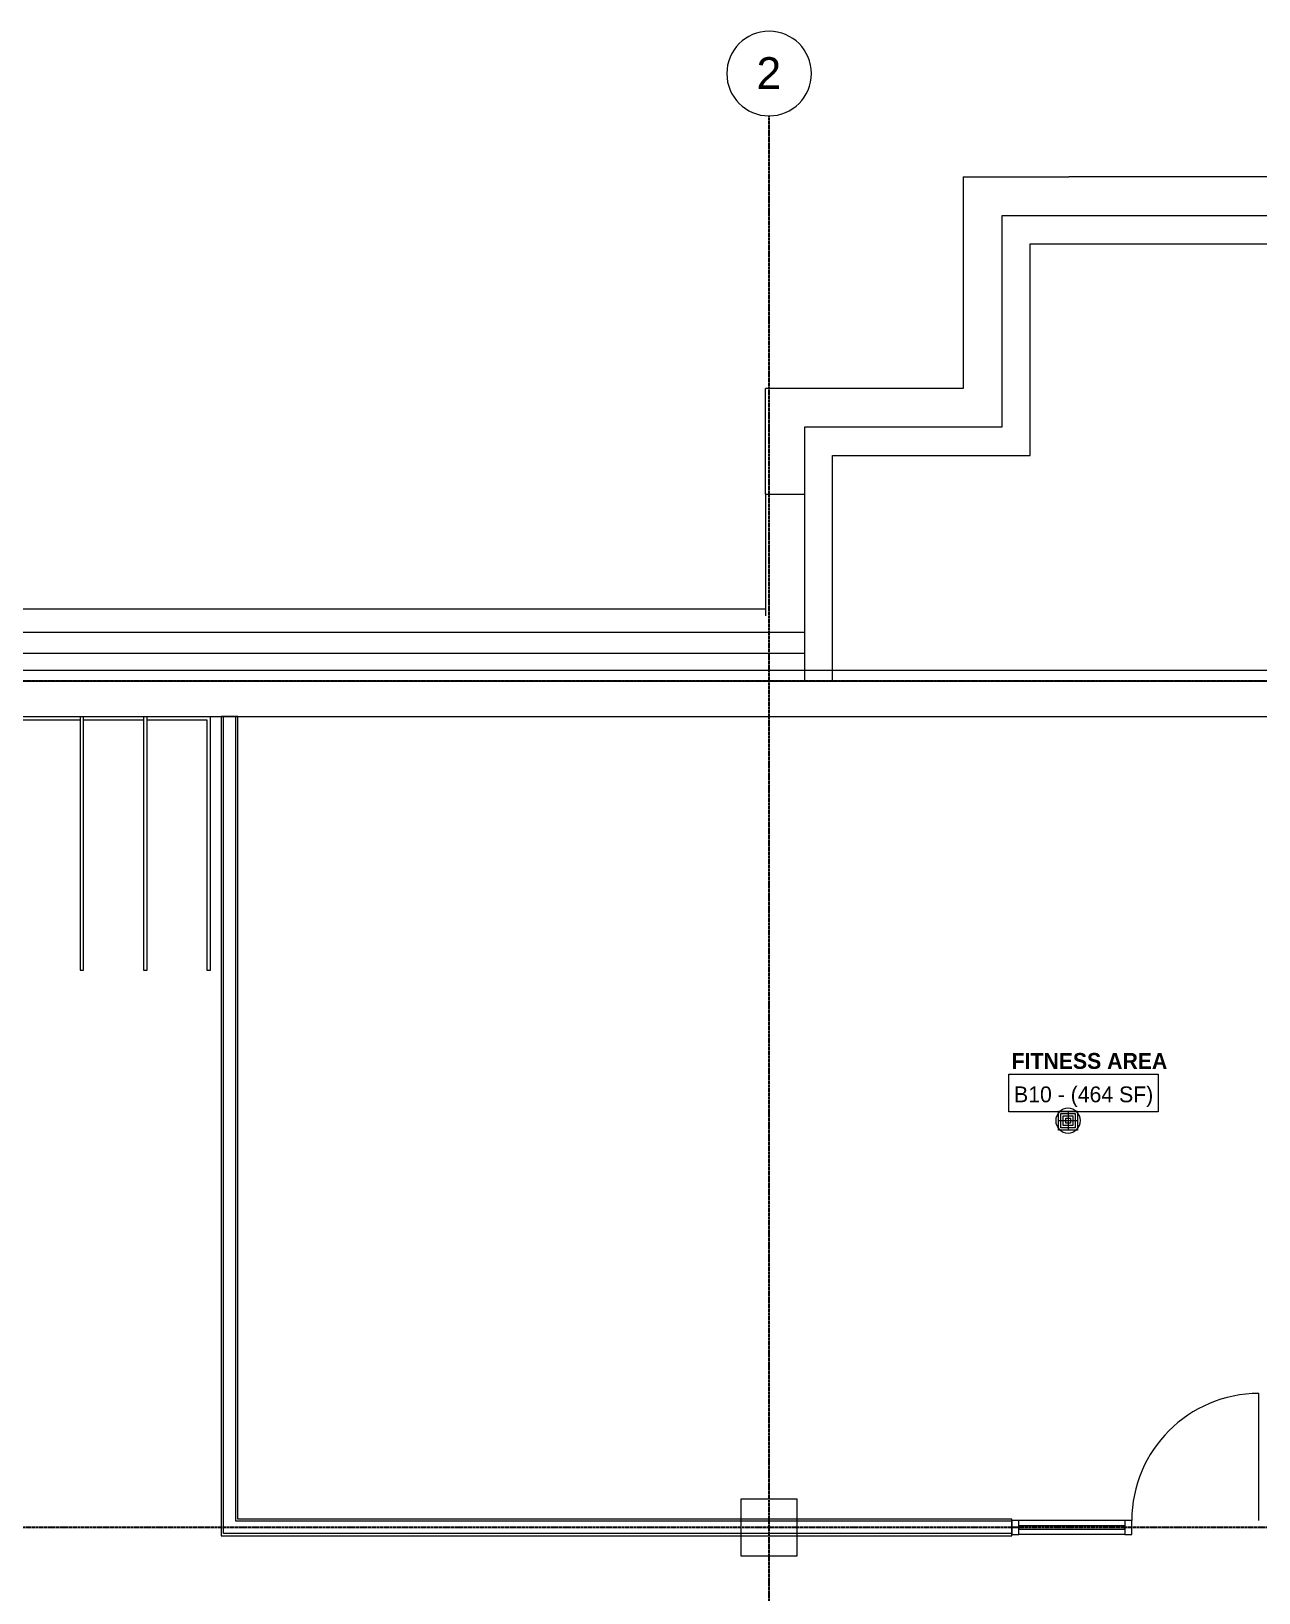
# Model space of a CAD drawing. Header units: inches. Extents: x -4101 to -1777, y 9773 to 12272.
# Drawn here: x -3363.5 to -3015.5, y 11828.7 to 12271.5 of the extents above; entities that cross this region are included whole.
import ezdxf

# ---------------------------------------------------------------- set-up
doc = ezdxf.new("R2010")
doc.units = ezdxf.units.IN
doc.header["$MEASUREMENT"] = 0
doc.linetypes.add('Grid Line 1_2_', pattern=[0.875, 0.5, -0.125, 0.125, -0.125])
for name, color, linetype, lineweight in [('0-1', 7, 'Continuous', 5), ('0-2', 8, 'Continuous', 9), ('0-4', 165, 'Continuous', 5), ('A-AREA-IDEN', 2, 'Continuous', 9), ('A-DOOR-2', 7, 'Continuous', 9), ('A-GENM-1', 7, 'Continuous', 9), ('A-GLAZ-CURT-1', 7, 'Continuous', 9), ('A-GLAZ-CWMG-1', 7, 'Continuous', 9), ('A-WALL-1', 250, 'Continuous', 18), ('A-WALL-2', 7, 'Continuous', 9), ('I-WALL-1', 7, 'Continuous', 9), ('P-SANR-FIXT', 6, 'Continuous', 9), ('S-COLS-1', 7, 'Continuous', 9), ('S-FNDN-1', 7, 'Continuous', 9), ('S-FNDN-2', 32, 'Continuous', 9), ('S-GRID-1', 1, 'Grid Line 1_2_', 30), ('S-GRID-IDEN', 1, 'Continuous', 9), ('S-GRID-IDEN-1', 147, 'Continuous', 9)]:
    doc.layers.add(name, color=color, linetype=linetype, lineweight=lineweight)
doc.styles.add('Arial_1', font='arial.ttf', dxfattribs={"height": 9})
doc.styles.add('Century Gothic', font='ufonts.com_century-gothic.ttf', dxfattribs={"height": 4.5})
doc.styles.add('Century Gothic_B', font='GOTHICB.TTF', dxfattribs={"height": 4.5})

# ---------------------------------------------------------------- blocks, each defined once
blk = doc.blocks.new('Parking_Stall_Multiple - BIKE-2409273-BACKGROUND - BASEMENT')
at = {"layer": 'A-GENM-1'}
for p, q in [((72, 343), (0, 343)), ((1, 325), (1, 342)), ((1, 342), (72, 342)), ((72, 342), (72, 343)), ((72, 325), (0, 325)), ((0, 324), (72, 324)), ((72, 325), (1, 325)), ((1, 307), (1, 324)), ((1, 324), (72, 324)), ((72, 324), (72, 325)), ((72, 324), (72, 325)), ((72, 307), (0, 307)), ((0, 306), (72, 306)), ((72, 307), (1, 307)), ((1, 289), (1, 306)), ((1, 306), (72, 306)), ((72, 306), (72, 307)), ((72, 306), (72, 307)), ((72, 289), (0, 289)), ((0, 288), (72, 288)), ((72, 289), (1, 289)), ((1, 271), (1, 288)), ((1, 288), (72, 288)), ((72, 288), (72, 289)), ((72, 288), (72, 289)), ((72, 271), (0, 271)), ((72, 271), (1, 271)), ((72, 270), (72, 271)), ((72, 270), (72, 271)), ((0, 270), (72, 270)), ((1, 253), (1, 270)), ((1, 270), (72, 270)), ((72, 253), (0, 253)), ((72, 253), (1, 253)), ((72, 252), (72, 253)), ((72, 252), (72, 253)), ((0, 252), (72, 252)), ((1, 235), (1, 252)), ((1, 252), (72, 252)), ((72, 235), (0, 235)), ((72, 235), (1, 235)), ((72, 234), (72, 235)), ((72, 234), (72, 235)), ((0, 234), (72, 234)), ((1, 217), (1, 234)), ((1, 234), (72, 234)), ((72, 217), (0, 217)), ((72, 217), (1, 217)), ((72, 216), (72, 217)), ((72, 216), (72, 217)), ((0, 216), (72, 216)), ((1, 199), (1, 216)), ((1, 216), (72, 216)), ((72, 199), (0, 199)), ((0, 198), (72, 198)), ((72, 199), (1, 199)), ((1, 181), (1, 198)), ((1, 198), (72, 198)), ((72, 198), (72, 199)), ((72, 198), (72, 199)), ((72, 181), (0, 181)), ((0, 180), (72, 180)), ((72, 181), (1, 181)), ((1, 163), (1, 180)), ((1, 180), (72, 180)), ((72, 180), (72, 181)), ((72, 180), (72, 181)), ((72, 163), (0, 163)), ((0, 162), (72, 162)), ((72, 163), (1, 163)), ((1, 145), (1, 162)), ((1, 162), (72, 162)), ((72, 162), (72, 163)), ((72, 162), (72, 163)), ((72, 145), (0, 145)), ((0, 144), (72, 144)), ((72, 145), (1, 145)), ((1, 127), (1, 144)), ((1, 144), (72, 144)), ((72, 144), (72, 145)), ((72, 144), (72, 145)), ((72, 127), (0, 127)), ((0, 126), (72, 126)), ((72, 127), (1, 127)), ((1, 109), (1, 126)), ((1, 126), (72, 126)), ((72, 126), (72, 127)), ((72, 126), (72, 127)), ((72, 109), (0, 109)), ((0, 108), (72, 108)), ((72, 109), (1, 109)), ((1, 91), (1, 108)), ((1, 108), (72, 108)), ((72, 108), (72, 109)), ((72, 108), (72, 109)), ((72, 91), (0, 91)), ((0, 90), (72, 90)), ((72, 91), (1, 91)), ((1, 73), (1, 90)), ((1, 90), (72, 90)), ((72, 90), (72, 91)), ((72, 90), (72, 91)), ((72, 73), (0, 73)), ((0, 72), (72, 72)), ((72, 73), (1, 73)), ((1, 55), (1, 72)), ((1, 72), (72, 72)), ((72, 72), (72, 73)), ((72, 72), (72, 73)), ((72, 55), (0, 55)), ((0, 54), (72, 54)), ((72, 55), (1, 55)), ((1, 37), (1, 54)), ((1, 54), (72, 54)), ((72, 54), (72, 55)), ((72, 54), (72, 55)), ((72, 37), (0, 37)), ((0, 36), (72, 36)), ((72, 37), (1, 37)), ((1, 19), (1, 36)), ((1, 36), (72, 36)), ((72, 36), (72, 37)), ((72, 36), (72, 37)), ((72, 19), (0, 19)), ((0, 18), (72, 18)), ((72, 19), (1, 19)), ((1, 1), (1, 18)), ((1, 18), (72, 18)), ((72, 18), (72, 19)), ((72, 18), (72, 19)), ((72, 1), (1, 1)), ((72, 0), (72, 1)), ((0, 0), (72, 0))]:
    blk.add_line(p, q, dxfattribs=at)
blk = doc.blocks.new('System Panel - SINGLE PANE - SAFETY GLAZING-2402717-BACKGROUND - BASEMENT')
at = {"layer": 'A-GLAZ-CURT-1'}
for p, q in [((15, 0.5), (-15, 0.5)), ((-15, 0.5), (-15, -0.5)), ((15, -0.5), (15, 0.5)), ((-15, -0.5), (15, -0.5))]:
    blk.add_line(p, q, dxfattribs=at)
blk = doc.blocks.new('Rectangular Mullion - 2_ x 4_ - INTERIOR-2402714-BACKGROUND - BASEMENT')
at = {"layer": 'A-GLAZ-CWMG-1'}
for p, q in [((-3053.48, 11849.19), (-3083.48, 11849.19)), ((-3053.48, 11845.19), (-3083.48, 11845.19))]:
    blk.add_line(p, q, dxfattribs=at)
blk = doc.blocks.new('STOREFRONT DOOR - WOOD STILE W_ GLASS INSET-2189325-BACKGROUND - BASEMENT')
at = {"layer": 'A-DOOR-2'}
blk.add_line((-18, -2), (-18, -38), dxfattribs=at)
blk.add_arc((-18, -2), 36, 270, 360, dxfattribs=at)
blk = doc.blocks.new('Rectangular Mullion - 2_ x 4_ - INTERIOR-2183540-BACKGROUND - BASEMENT')
at = {"layer": 'A-GLAZ-CWMG-1'}
for p, q in [((-1, 2), (1, 2)), ((-1, -2), (-1, 2)), ((1, 2), (1, -2)), ((1, -2), (-1, -2))]:
    blk.add_line(p, q, dxfattribs=at)
blk = doc.blocks.new('Rectangular Mullion - 2_ x 4_ - INTERIOR-2402390-BACKGROUND - BASEMENT')
at = {"layer": 'A-GLAZ-CWMG-1'}
for p, q in [((0, 2), (-2, 2)), ((-2, 2), (-2, -2)), ((0, -2), (0, 2)), ((-2, -2), (0, -2))]:
    blk.add_line(p, q, dxfattribs=at)
blk = doc.blocks.new('CTR - 1st Phase - Common Walls_rvt-1-BACKGROUND - BASEMENT')
at = {"layer": 'A-WALL-1'}
for p, q in [((-3309.07, 11849.56), (-3309.07, 12077.19)), ((-3305.57, 11849.56), (-3305.57, 12077.19)), ((-3309.07, 11848.94), (-3309.07, 11849.56)), ((-3309.07, 11845.44), (-3309.07, 11848.94)), ((-3305.57, 11848.94), (-3305.57, 11849.56)), ((-3085.48, 11848.94), (-3305.57, 11848.94)), ((-3085.48, 11845.44), (-3309.07, 11845.44))]:
    blk.add_line(p, q, dxfattribs=at)
at = {"layer": 'I-WALL-1'}
for p, q in [((-3309.7, 12077.19), (-3309.7, 11849.56)), ((-3304.95, 12077.19), (-3309.7, 12077.19)), ((-3304.95, 11849.56), (-3304.95, 12077.19)), ((-3309.7, 11849.56), (-3309.7, 11845.44)), ((-3085.48, 11849.56), (-3304.95, 11849.56)), ((-3085.48, 11844.81), (-3085.48, 11849.56)), ((-3309.7, 11845.44), (-3309.7, 11844.81)), ((-3309.7, 11844.81), (-3085.48, 11844.81))]:
    blk.add_line(p, q, dxfattribs=at)
at = {"layer": '0-2'}
for name, p, rotation in [('Parking_Stall_Multiple - BIKE-2409273-BACKGROUND - BASEMENT', (-3655.71, 12077.19), 269.9999999999967), ('STOREFRONT DOOR - WOOD STILE W_ GLASS INSET-2189325-BACKGROUND - BASEMENT', (-3033.48, 11847.19), 180), ('Rectangular Mullion - 2_ x 4_ - INTERIOR-2402390-BACKGROUND - BASEMENT', (-3085.48, 11847.19), 180)]:
    blk.add_blockref(name, p, dxfattribs=dict(at, rotation=rotation))
for name, p in [('Rectangular Mullion - 2_ x 4_ - INTERIOR-2402714-BACKGROUND - BASEMENT', (0, 0)), ('System Panel - SINGLE PANE - SAFETY GLAZING-2402717-BACKGROUND - BASEMENT', (-3068.48, 11847.19))]:
    blk.add_blockref(name, p, dxfattribs=at)
at = {"layer": '0-2', "extrusion": (0, 0, -1), "rotation": 180}
blk.add_blockref('Rectangular Mullion - 2_ x 4_ - INTERIOR-2183540-BACKGROUND - BASEMENT', (3052.48, 11847.19), dxfattribs=at)
blk = doc.blocks.new('034100 - Precast Structural Concrete - Column - Corbels - 16_x16_-2331165-BACKGROUND - BASEMENT')
at = {"layer": 'S-COLS-1'}
for p, q in [((-8.91, 8.98), (-8.98, 8.98)), ((-8.98, 8.98), (-8.98, -7.02)), ((6.94, 8.98), (-8.91, 8.98)), ((7.02, 8.98), (6.94, 8.98)), ((7.02, -7.02), (7.02, 8.98)), ((-8.98, -7.02), (-8.91, -7.02)), ((-8.91, -7.02), (6.94, -7.02)), ((6.94, -7.02), (7.02, -7.02))]:
    blk.add_line(p, q, dxfattribs=at)
blk = doc.blocks.new('Grid - Grid Head - Circle-1738874-BACKGROUND - BASEMENT')
at = {"layer": 'S-GRID-IDEN-1'}
for start, end in [(360, 180), (180, 360)]:
    blk.add_arc((0, 0), 0.25, start, end, dxfattribs=at)
blk = doc.blocks.new('CTR - 1st Phase - Structure_rvt-1-BACKGROUND - BASEMENT')
at = {"layer": 'A-WALL-2'}
for p, q in [((-3080.32, 12219.19), (-3088.32, 12219.19)), ((-3088.32, 12219.19), (-3088.32, 12159.19)), ((-2716.32, 12219.19), (-3080.32, 12219.19)), ((-3080.32, 12159.19), (-3080.32, 12211.19)), ((-3080.32, 12211.19), (-2724.32, 12211.19)), ((-3144.32, 12159.19), (-3144.32, 12087.19)), ((-3088.32, 12159.19), (-3144.32, 12159.19)), ((-3080.32, 12151.19), (-3080.32, 12159.19)), ((-3136.32, 12087.19), (-3136.32, 12151.19)), ((-3136.32, 12151.19), (-3080.32, 12151.19)), ((-3144.32, 12087.19), (-3136.32, 12087.19))]:
    blk.add_line(p, q, dxfattribs=at)
at = {"layer": 'S-FNDN-1'}
for p, q in [((-3099.32, 12230.19), (-3069.32, 12230.19)), ((-3099.32, 12230.19), (-3099.32, 12170.19)), ((-2705.32, 12230.19), (-3069.32, 12230.19)), ((-3155.32, 12140.19), (-3155.32, 12170.19)), ((-3099.32, 12170.19), (-3155.32, 12170.19)), ((-3155.32, 12140.19), (-3155.32, 12105.69)), ((-3155.32, 12140.19), (-3144.32, 12140.19)), ((-1953.32, 12087.19), (-3829.32, 12087.19)), ((-3819.32, 12077.19), (-1953.32, 12077.19))]:
    blk.add_line(p, q, dxfattribs=at)
at = {"layer": 'S-GRID-1'}
for p, q in [((-3154.32, 9772.61), (-3154.32, 12247.5)), ((-1777.25, 12087.19), (-4076.95, 12087.19)), ((-1777.25, 11847.19), (-4076.95, 11847.19))]:
    blk.add_line(p, q, dxfattribs=at)
at = {"layer": '0-2'}
blk.add_blockref('034100 - Precast Structural Concrete - Column - Corbels - 16_x16_-2331165-BACKGROUND - BASEMENT', (-3153.34, 11846.21), dxfattribs=at)
at = {"layer": '0-4', "xscale": 47.99999999999997, "yscale": 47.99999999999997, "zscale": 47.99999999999997}
blk.add_blockref('Grid - Grid Head - Circle-1738874-BACKGROUND - BASEMENT', (-3154.32, 12259.5), dxfattribs=at)
at = {"layer": 'S-GRID-IDEN', "insert": (-3157.89, 12264.14), "char_height": 9, "width": 8.484, "attachment_point": 1, "style": 'Arial_1'}
blk.add_mtext('2', dxfattribs=at)
blk = doc.blocks.new('Basic Wall _ 3_ XPS - ___-2578962-BACKGROUND - BASEMENT')
at = {"layer": 'S-FNDN-2'}
for p, q in [((-3849.82, 12107.69), (-3155.32, 12107.69)), ((-3843.24, 12101.1), (-3144.32, 12101.1)), ((-3837.27, 12095.13), (-3144.32, 12095.13))]:
    blk.add_line(p, q, dxfattribs=at)
blk = doc.blocks.new('Drain-Floor-WATTS-Square-Stainless_Steel_Strainer-Type_FD-1200-M - 2_ Outlet with 5_ Strainer-2528673-BACKGROUND - BASEMENT')
at = {"layer": 'P-SANR-FIXT'}
for p, q in [((-2.707, -2.707), (-2.707, 2.707)), ((-2.707, 2.707), (2.707, 2.707)), ((-2.03025, -2.03025), (-2.03025, 2.03025)), ((-2.03025, 2.03025), (2.03025, 2.03025)), ((-1.3535, -1.3535), (-1.3535, 1.3535)), ((-1.3535, 1.3535), (1.3535, 1.3535)), ((-0.67675, -0.67675), (-0.67675, 0.67675)), ((-0.67675, 0.67675), (0.67675, 0.67675)), ((0, 2.707), (0, -2.707)), ((0.67675, 0.67675), (0.67675, -0.67675)), ((1.3535, 1.3535), (1.3535, -1.3535)), ((2.03025, 2.03025), (2.03025, -2.03025)), ((2.707, 2.707), (2.707, -2.707)), ((-2.707, 0), (2.707, 0)), ((2.707, -2.707), (-2.707, -2.707)), ((2.03025, -2.03025), (-2.03025, -2.03025)), ((1.3535, -1.3535), (-1.3535, -1.3535)), ((0.67675, -0.67675), (-0.67675, -0.67675))]:
    blk.add_line(p, q, dxfattribs=at)
for start, end in [(360, 180), (180, 360)]:
    blk.add_arc((0, 0), 3.5, start, end, dxfattribs=at)

msp = doc.modelspace()

# ---------------------------------------------------------------- linework, layer by layer
at = {"layer": 'A-AREA-IDEN', "flags": 128}
msp.add_lwpolyline([(-3086.36, 11975.77), (-3043.98, 11975.77), (-3043.98, 11965.02), (-3086.36, 11965.02)], close=True, dxfattribs=at)
at = {"layer": 'S-FNDN-2'}
for p, q in [((-1940.32, 12090.19), (-3832.32, 12090.19)), ((-3829.32, 12087.19), (-1943.32, 12087.19))]:
    msp.add_line(p, q, dxfattribs=at)

# ---------------------------------------------------------------- block references
at = {"layer": '0-1'}
for name in ['CTR - 1st Phase - Structure_rvt-1-BACKGROUND - BASEMENT', 'CTR - 1st Phase - Common Walls_rvt-1-BACKGROUND - BASEMENT']:
    msp.add_blockref(name, (0, 0), dxfattribs=at)
at = {"layer": 'P-SANR-FIXT'}
msp.add_blockref('Drain-Floor-WATTS-Square-Stainless_Steel_Strainer-Type_FD-1200-M - 2_ Outlet with 5_ Strainer-2528673-BACKGROUND - BASEMENT', (-3069.55, 11962.56), dxfattribs=at)
at = {"layer": 'S-FNDN-2'}
msp.add_blockref('Basic Wall _ 3_ XPS - ___-2578962-BACKGROUND - BASEMENT', (0, 0), dxfattribs=at)

# ---------------------------------------------------------------- texts
at = {"layer": 'A-AREA-IDEN', "char_height": 4.5, "attachment_point": 1}
for s, insert, width, style in [('FITNESS AREA', (-3085.55, 11981.75), 49.2375, 'Century Gothic_B'), ('B10 - (464 SF)', (-3084.86, 11972.27), 47.571, 'Century Gothic')]:
    msp.add_mtext(s, dxfattribs=dict(at, insert=insert, width=width, style=style))

doc.saveas('drawing.dxf')
